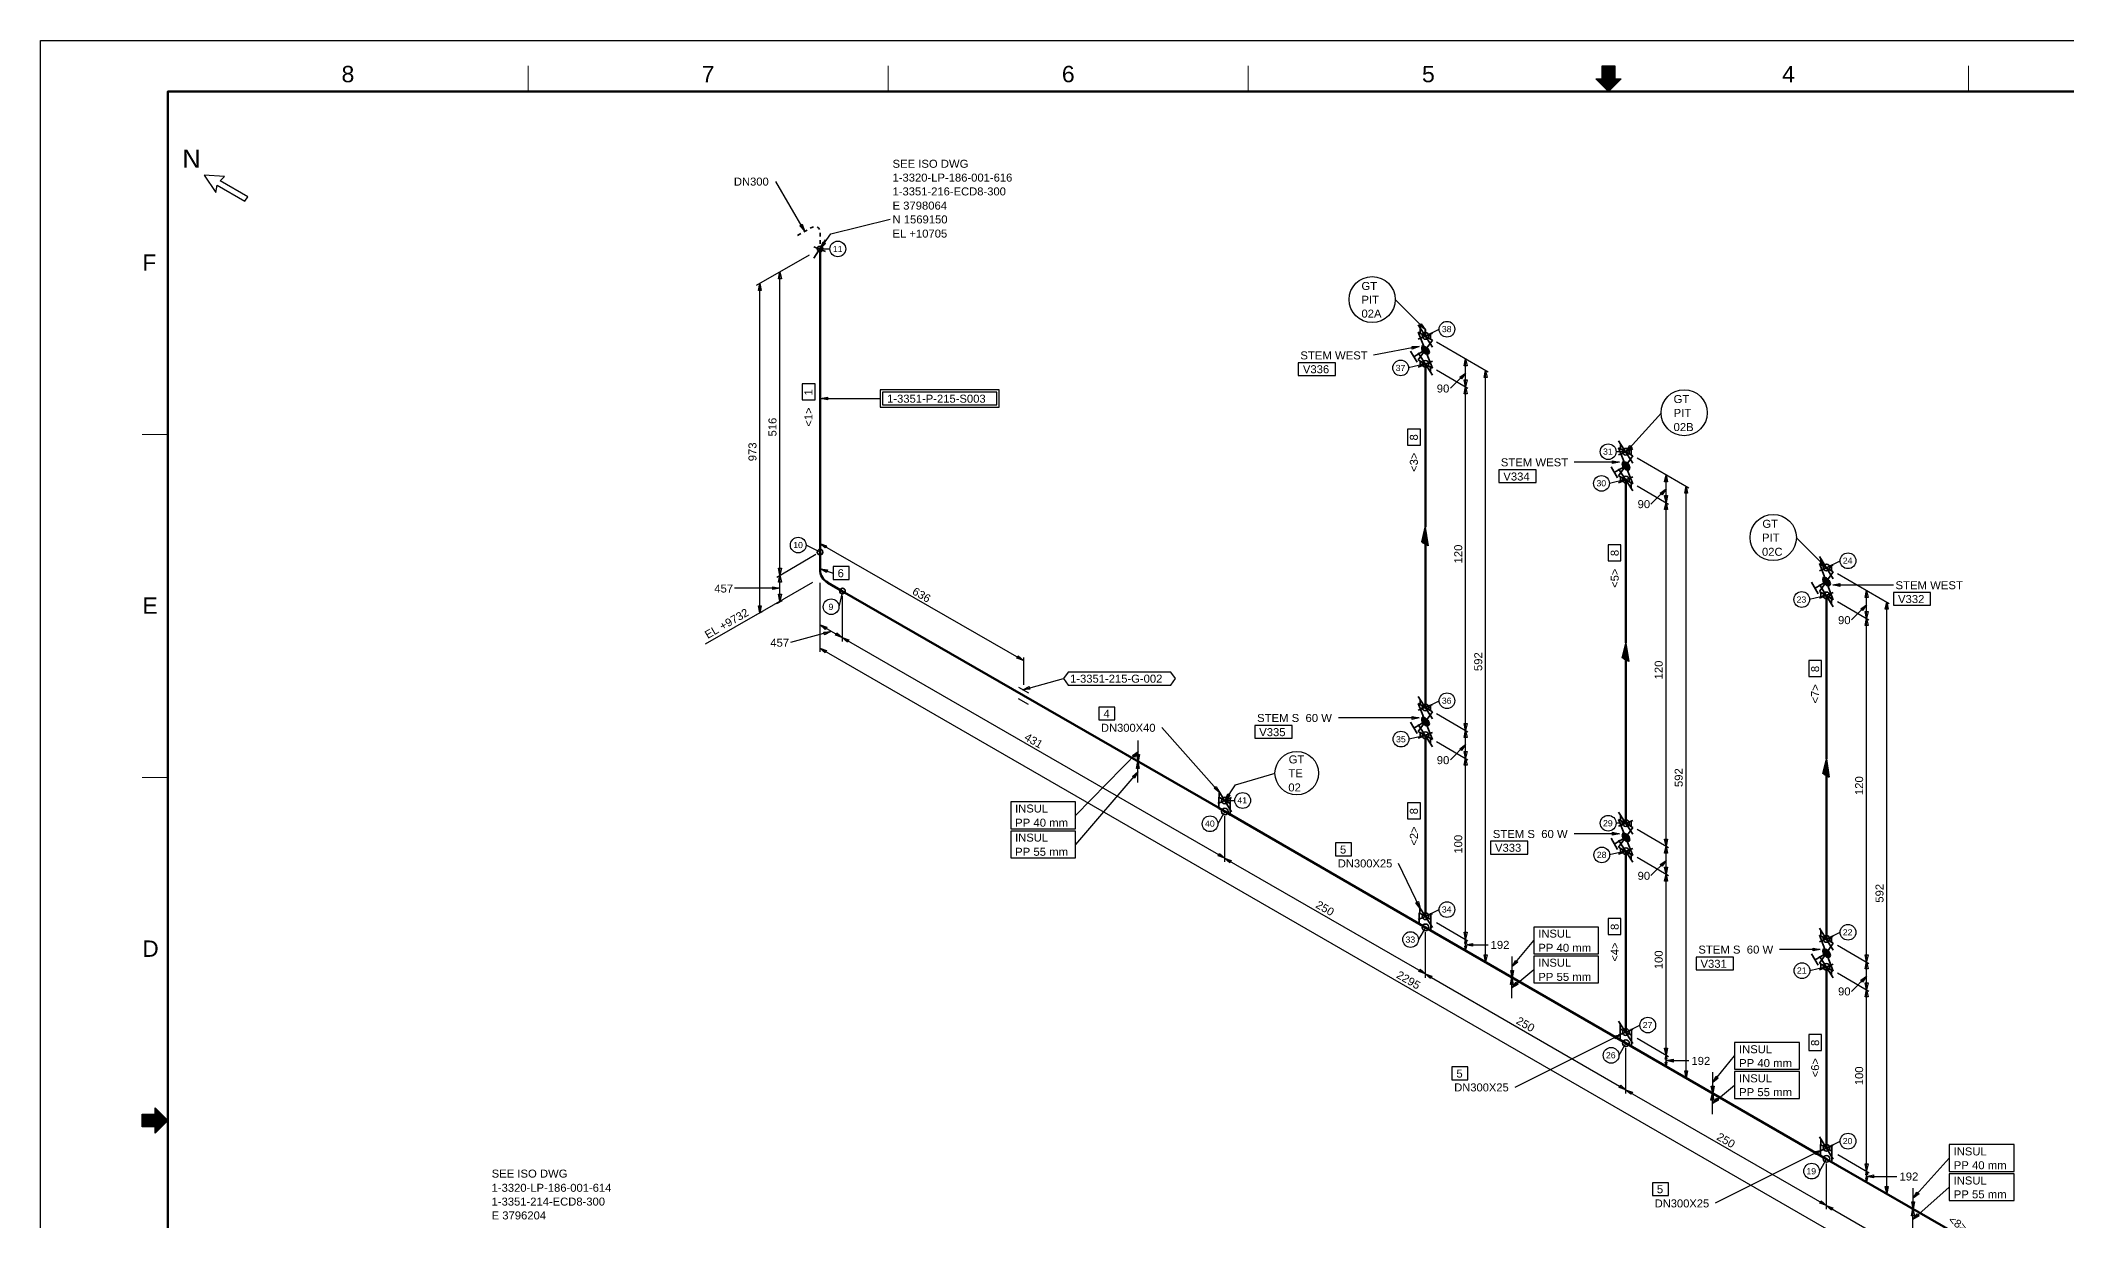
# Model space of a CAD drawing. Header units: inches. Extents: x 0 to 841, y 0 to 594.
# Drawn here: x 0 to 557, y 270 to 594 of the extents above; entities that cross this region are included whole.
import ezdxf
from ezdxf.enums import TextEntityAlignment as Align

# ---------------------------------------------------------------- set-up
doc = ezdxf.new("R2010")
doc.units = ezdxf.units.IN
doc.header["$MEASUREMENT"] = 0
for name, color, linetype in [('BG Border', 7, 'Continuous'), ('DIMLINES', 7, 'Continuous'), ('DIMTEXT', 7, 'Continuous'), ('FITTINGS', 7, 'Continuous'), ('FRAME', 7, 'Continuous'), ('ISOTEXT', 7, 'Continuous'), ('NOZZLES', 7, 'Continuous'), ('PIPE', 7, 'Continuous'), ('WELDS', 7, 'Continuous')]:
    doc.layers.add(name, color=color, linetype=linetype)
doc.styles.add('Arial', font='arial.ttf')

msp = doc.modelspace()

# ---------------------------------------------------------------- linework, layer by layer
at = {"layer": 'BG Border', "color": 7, "linetype": 'Continuous', "lineweight": 25}
for p, q in [((0, 594), (841, 594)), ((0, 0), (0, 594)), ((429.25, 587.02), (432.75, 587.02)), ((429.25, 583.5), (429.25, 587.02)), ((432.75, 587.02), (432.75, 583.5)), ((431, 580), (427.5, 583.5)), ((427.5, 583.5), (429.25, 583.5)), ((434.5, 583.5), (431, 580)), ((432.75, 583.5), (434.5, 583.5)), ((27.98, 295.25), (27.98, 298.75)), ((27.98, 298.75), (31.5, 298.75)), ((31.5, 295.25), (27.98, 295.25)), ((31.5, 298.75), (31.5, 300.5)), ((31.5, 300.5), (35, 297)), ((35, 297), (31.5, 293.5)), ((31.5, 293.5), (31.5, 295.25))]:
    msp.add_line(p, q, dxfattribs=at)
at = {"layer": 'BG Border', "color": 7, "linetype": 'Continuous', "lineweight": 13}
for p, q in [((134, 580), (134, 587.02)), ((233, 580), (233, 587.02)), ((332, 580), (332, 587.02)), ((429.4, 581.6), (429.4, 587.02)), ((429.6, 581.4), (429.6, 587.02)), ((429.8, 581.2), (429.8, 587.02)), ((430, 581), (430, 587.02)), ((430.2, 580.8), (430.2, 587.02)), ((430.4, 580.6), (430.4, 587.02)), ((430.6, 580.4), (430.6, 587.02)), ((430.8, 580.2), (430.8, 587.02)), ((431, 580), (431, 587.02)), ((431.2, 580.2), (431.2, 587.02)), ((431.4, 580.4), (431.4, 587.02)), ((431.6, 580.6), (431.6, 587.02)), ((431.8, 580.8), (431.8, 587.02)), ((432, 581), (432, 587.02)), ((432.2, 581.2), (432.2, 587.02)), ((432.4, 581.4), (432.4, 587.02)), ((432.6, 581.6), (432.6, 587.02)), ((530, 580), (530, 587.02)), ((427.6, 583.4), (427.6, 583.5)), ((427.8, 583.2), (427.8, 583.5)), ((428, 583), (428, 583.5)), ((428.2, 582.8), (428.2, 583.5)), ((428.4, 582.6), (428.4, 583.5)), ((428.6, 582.4), (428.6, 583.5)), ((428.8, 582.2), (428.8, 583.5)), ((429, 582), (429, 583.5)), ((429.2, 581.8), (429.2, 583.5)), ((432.8, 581.8), (432.8, 583.5)), ((433, 582), (433, 583.5)), ((433.2, 582.2), (433.2, 583.5)), ((433.4, 582.4), (433.4, 583.5)), ((433.6, 582.6), (433.6, 583.5)), ((433.8, 582.8), (433.8, 583.5)), ((434, 583), (434, 583.5)), ((434.2, 583.2), (434.2, 583.5)), ((434.4, 583.4), (434.4, 583.5)), ((27.98, 485.67), (35, 485.67)), ((27.98, 391.33), (35, 391.33)), ((27.98, 298.59), (33.41, 298.59)), ((27.98, 298.39), (33.61, 298.39)), ((27.98, 298.19), (33.81, 298.19)), ((27.98, 297.99), (34.01, 297.99)), ((27.98, 297.79), (34.21, 297.79)), ((27.98, 297.59), (34.41, 297.59)), ((27.98, 297.39), (34.61, 297.39)), ((27.98, 297.19), (34.81, 297.19)), ((27.98, 296.99), (34.99, 296.99)), ((27.98, 296.79), (34.79, 296.79)), ((27.98, 296.59), (34.59, 296.59)), ((27.98, 296.39), (34.39, 296.39)), ((27.98, 296.19), (34.19, 296.19)), ((27.98, 295.99), (33.99, 295.99)), ((27.98, 295.79), (33.79, 295.79)), ((27.98, 295.59), (33.59, 295.59)), ((27.98, 295.39), (33.39, 295.39)), ((31.5, 300.39), (31.61, 300.39)), ((31.5, 300.19), (31.81, 300.19)), ((31.5, 299.99), (32.01, 299.99)), ((31.5, 299.79), (32.21, 299.79)), ((31.5, 299.59), (32.41, 299.59)), ((31.5, 299.39), (32.61, 299.39)), ((31.5, 299.19), (32.81, 299.19)), ((31.5, 298.99), (33.01, 298.99)), ((31.5, 298.79), (33.21, 298.79)), ((31.5, 295.19), (33.19, 295.19)), ((31.5, 294.99), (32.99, 294.99)), ((31.5, 294.79), (32.79, 294.79)), ((31.5, 294.59), (32.59, 294.59)), ((31.5, 294.39), (32.39, 294.39)), ((31.5, 294.19), (32.19, 294.19)), ((31.5, 293.99), (31.99, 293.99)), ((31.5, 293.79), (31.79, 293.79)), ((31.5, 293.59), (31.59, 293.59))]:
    msp.add_line(p, q, dxfattribs=at)
at = {"layer": 'BG Border', "color": 3, "linetype": 'Continuous', "lineweight": 120}
for p, q in [((35, 580), (827, 580)), ((35, 14), (35, 580))]:
    msp.add_line(p, q, dxfattribs=at)
msp.add_lwpolyline([(827, 580), (35, 580), (35, 14), (827, 14)], close=True, dxfattribs=at)
at = {"layer": 'DIMLINES', "color": 7, "linetype": 'Continuous', "lineweight": 30}
for p, q in [((196.84, 526.68), (211.4, 535.08)), ((202.84, 528.44), (203.24, 530.36)), ((203.24, 530.36), (203.64, 528.44)), ((203.24, 447), (203.24, 530.36)), ((197.32, 525.24), (197.72, 527.16)), ((198.12, 525.24), (197.32, 525.24)), ((197.72, 527.16), (198.12, 525.24)), ((197.72, 436.6), (197.72, 527.16)), ((203.64, 528.44), (202.84, 528.44)), ((397.96, 502.76), (383.72, 511)), ((392.36, 498.28), (383.72, 503.32)), ((391.72, 502.52), (387.56, 498.36)), ((390.12, 501.4), (391.72, 502.52)), ((390.6, 500.92), (390.12, 501.4)), ((391.72, 502.52), (390.6, 500.92)), ((391.32, 504.52), (391.72, 506.44)), ((392.12, 504.52), (391.32, 504.52)), ((391.72, 506.44), (392.12, 504.52)), ((391.72, 498.76), (391.72, 506.44)), ((396.84, 501.32), (397.24, 503.24)), ((397.64, 501.32), (396.84, 501.32)), ((397.24, 503.24), (397.64, 501.32)), ((397.24, 340.6), (397.24, 503.24)), ((391.72, 498.76), (391.32, 500.68)), ((391.32, 500.68), (392.12, 500.68)), ((391.32, 496.84), (391.72, 498.76)), ((392.12, 496.84), (391.32, 496.84)), ((392.12, 500.68), (391.72, 498.76)), ((391.72, 498.76), (392.12, 496.84)), ((391.72, 404.28), (391.72, 498.76)), ((453.08, 470.92), (438.84, 479.16)), ((446.44, 472.68), (446.84, 474.6)), ((446.84, 474.6), (447.24, 472.68)), ((446.84, 466.92), (446.84, 474.6)), ((447.48, 466.44), (438.84, 471.48)), ((446.84, 470.68), (442.68, 466.52)), ((445.24, 469.56), (446.84, 470.68)), ((445.72, 469.08), (445.24, 469.56)), ((446.84, 470.68), (445.72, 469.08)), ((447.24, 472.68), (446.44, 472.68)), ((446.84, 466.92), (446.44, 468.84)), ((446.44, 468.84), (447.24, 468.84)), ((447.24, 468.84), (446.84, 466.92)), ((451.96, 469.48), (452.36, 471.4)), ((452.76, 469.48), (451.96, 469.48)), ((452.36, 471.4), (452.76, 469.48)), ((452.36, 308.76), (452.36, 471.4)), ((446.44, 465), (446.84, 466.92)), ((447.24, 465), (446.44, 465)), ((446.84, 466.92), (447.24, 465)), ((446.84, 372.44), (446.84, 466.92)), ((214.28, 456.68), (214.28, 454.76)), ((202.44, 446.44), (213.16, 452.76)), ((214.2, 455.72), (216.04, 455.08)), ((215.64, 454.44), (214.2, 455.72)), ((214.2, 455.72), (270.2, 423.48)), ((216.04, 455.08), (215.64, 454.44)), ((203.24, 447), (202.84, 448.92)), ((202.84, 448.92), (203.64, 448.92)), ((202.84, 445.08), (203.24, 447)), ((203.64, 448.92), (203.24, 447)), ((203.24, 447), (203.64, 445.08)), ((203.24, 439.8), (203.24, 447)), ((508.2, 439.08), (493.96, 447.32)), ((203.24, 443.4), (190.76, 443.4)), ((212.2, 444.92), (199, 437.32)), ((201.32, 443), (201.32, 443.8)), ((201.32, 443.8), (203.24, 443.4)), ((203.24, 443.4), (201.32, 443)), ((202.36, 439.16), (203.96, 440.04)), ((203.64, 445.08), (202.84, 445.08)), ((203.24, 439.8), (202.84, 441.72)), ((202.84, 441.72), (203.64, 441.72)), ((203.64, 441.72), (203.24, 439.8)), ((214.28, 425.88), (214.28, 444.84)), ((220.44, 428.76), (220.44, 441.32)), ((501.56, 440.84), (501.96, 442.76)), ((502.36, 440.84), (501.56, 440.84)), ((501.96, 442.76), (502.36, 440.84)), ((501.96, 435.08), (501.96, 442.76)), ((199, 437.32), (182.68, 427.96)), ((196.84, 436.12), (198.44, 437)), ((197.72, 436.6), (197.32, 438.52)), ((197.32, 438.52), (198.12, 438.52)), ((198.12, 438.52), (197.72, 436.6)), ((502.6, 434.6), (493.96, 439.64)), ((501.96, 438.84), (497.8, 434.68)), ((500.36, 437.72), (501.96, 438.84)), ((500.84, 437.24), (500.36, 437.72)), ((501.96, 438.84), (500.84, 437.24)), ((501.96, 435.08), (501.56, 437)), ((501.56, 437), (502.36, 437)), ((501.56, 433.16), (501.96, 435.08)), ((502.36, 437), (501.96, 435.08)), ((501.96, 435.08), (502.36, 433.16)), ((501.96, 340.6), (501.96, 435.08)), ((507.08, 437.64), (507.48, 439.56)), ((507.88, 437.64), (507.08, 437.64)), ((507.48, 439.56), (507.88, 437.64)), ((507.48, 276.92), (507.48, 439.56)), ((217.24, 431.48), (206.12, 428.44)), ((214.28, 433.32), (216.12, 432.68)), ((215.72, 432.04), (214.28, 433.32)), ((214.28, 433.32), (220.36, 429.8)), ((215.32, 431.32), (217.24, 431.48)), ((215.48, 430.6), (215.32, 431.32)), ((217.24, 431.48), (215.48, 430.6)), ((216.12, 432.68), (215.72, 432.04)), ((218.52, 430.44), (218.92, 431.08)), ((220.36, 429.8), (218.52, 430.44)), ((218.92, 431.08), (220.36, 429.8)), ((220.36, 429.8), (222.2, 429.16)), ((221.8, 428.52), (220.36, 429.8)), ((220.36, 429.8), (325.56, 369.16)), ((222.2, 429.16), (221.8, 428.52)), ((502.36, 433.16), (501.56, 433.16)), ((214.2, 426.92), (216.04, 426.28)), ((215.64, 425.64), (214.2, 426.92)), ((214.2, 426.92), (548.52, 234.04)), ((216.04, 426.28), (215.64, 425.64)), ((268.36, 424.12), (268.76, 424.76)), ((270.2, 423.48), (268.36, 424.12)), ((268.76, 424.76), (270.2, 423.48)), ((270.2, 424.36), (270.2, 416.84)), ((392.36, 403.8), (383.72, 408.84)), ((301.72, 395.72), (301.72, 401.48)), ((392.36, 396.12), (383.72, 401.16)), ((391.72, 404.28), (391.32, 406.2)), ((391.32, 406.2), (392.12, 406.2)), ((391.32, 402.36), (391.72, 404.28)), ((392.12, 402.36), (391.32, 402.36)), ((392.12, 406.2), (391.72, 404.28)), ((391.72, 404.28), (392.12, 402.36)), ((391.72, 396.6), (391.72, 404.28)), ((301.72, 398.52), (284.52, 380.92)), ((300.12, 397.4), (301.72, 398.52)), ((300.68, 396.92), (300.12, 397.4)), ((301.72, 398.52), (300.68, 396.92)), ((300.92, 396.12), (302.52, 395.24)), ((300.92, 396.12), (302.52, 395.24)), ((301.24, 393.8), (301.64, 395.72)), ((301.72, 395.72), (301.32, 397.64)), ((301.32, 397.64), (302.12, 397.64)), ((301.64, 395.72), (302.04, 393.8)), ((301.64, 389.96), (301.64, 395.72)), ((302.12, 397.64), (301.72, 395.72)), ((391.72, 400.36), (387.56, 396.2)), ((390.12, 399.24), (391.72, 400.36)), ((390.6, 398.76), (390.12, 399.24)), ((391.72, 400.36), (390.6, 398.76)), ((391.72, 396.6), (391.32, 398.52)), ((391.32, 398.52), (392.12, 398.52)), ((391.32, 394.68), (391.72, 396.6)), ((392.12, 398.52), (391.72, 396.6)), ((391.72, 396.6), (392.12, 394.68)), ((391.72, 346.84), (391.72, 396.6)), ((301.64, 392.84), (284.52, 372.92)), ((300.12, 391.64), (301.64, 392.84)), ((300.68, 391.16), (300.12, 391.64)), ((301.64, 392.84), (300.68, 391.16)), ((302.04, 393.8), (301.24, 393.8)), ((392.12, 394.68), (391.32, 394.68)), ((284.52, 384.6), (266.68, 384.6)), ((266.68, 384.6), (266.68, 377.24)), ((284.52, 377.24), (284.52, 384.6)), ((325.56, 368.12), (325.56, 380.68)), ((266.68, 377.24), (284.52, 377.24)), ((284.52, 376.6), (266.68, 376.6)), ((266.68, 376.6), (266.68, 369.24)), ((284.52, 369.24), (284.52, 376.6)), ((447.48, 371.96), (438.84, 377)), ((446.84, 372.44), (446.44, 374.36)), ((446.44, 374.36), (447.24, 374.36)), ((447.24, 374.36), (446.84, 372.44)), ((266.68, 369.24), (284.52, 369.24)), ((323.72, 369.8), (324.12, 370.44)), ((325.56, 369.16), (323.72, 369.8)), ((324.12, 370.44), (325.56, 369.16)), ((325.48, 369.16), (327.32, 368.52)), ((326.92, 367.88), (325.48, 369.16)), ((325.48, 369.16), (380.68, 337.32)), ((327.32, 368.52), (326.92, 367.88)), ((447.48, 364.28), (438.84, 369.32)), ((446.84, 368.52), (442.68, 364.36)), ((445.24, 367.4), (446.84, 368.52)), ((446.84, 368.52), (445.72, 366.92)), ((446.44, 370.52), (446.84, 372.44)), ((447.24, 370.52), (446.44, 370.52)), ((446.84, 372.44), (447.24, 370.52)), ((446.84, 364.76), (446.84, 372.44)), ((445.72, 366.92), (445.24, 367.4)), ((446.84, 364.76), (446.44, 366.68)), ((446.44, 366.68), (447.24, 366.68)), ((446.44, 362.84), (446.84, 364.76)), ((447.24, 362.84), (446.44, 362.84)), ((447.24, 366.68), (446.84, 364.76)), ((446.84, 364.76), (447.24, 362.84)), ((446.84, 315), (446.84, 364.76)), ((392.36, 346.36), (383.72, 351.4)), ((380.68, 336.28), (380.68, 348.84)), ((391.72, 346.84), (391.32, 348.76)), ((391.32, 348.76), (392.12, 348.76)), ((391.48, 345.72), (391.72, 346.84)), ((391.96, 345.72), (391.48, 345.72)), ((392.12, 348.76), (391.72, 346.84)), ((391.72, 346.84), (391.96, 345.72)), ((391.72, 343.8), (391.72, 346.84)), ((391.72, 345.32), (393.64, 345.72)), ((393.64, 344.92), (391.72, 345.32)), ((391.72, 345.32), (397.96, 345.32)), ((393.64, 345.72), (393.64, 344.92)), ((404.52, 339.32), (410.44, 346.52)), ((428.28, 350.2), (410.44, 350.2)), ((410.44, 350.2), (410.44, 342.84)), ((428.28, 342.84), (428.28, 350.2)), ((391.72, 343.8), (391.48, 344.92)), ((391.48, 344.92), (391.96, 344.92)), ((391.96, 344.92), (391.72, 343.8)), ((397.24, 340.6), (396.84, 342.52)), ((396.84, 342.52), (397.64, 342.52)), ((397.64, 342.52), (397.24, 340.6)), ((404.52, 336.36), (404.52, 342.12)), ((404.52, 339.32), (405.4, 341)), ((406.04, 340.52), (404.52, 339.32)), ((405.4, 341), (406.04, 340.52)), ((410.44, 342.84), (428.28, 342.84)), ((428.28, 342.2), (410.44, 342.2)), ((410.44, 342.2), (410.44, 334.84)), ((428.28, 334.84), (428.28, 342.2)), ((502.6, 340.12), (493.96, 345.16)), ((501.96, 340.6), (501.56, 342.52)), ((501.56, 342.52), (502.36, 342.52)), ((501.56, 338.68), (501.96, 340.6)), ((502.36, 342.52), (501.96, 340.6)), ((501.96, 340.6), (502.36, 338.68)), ((501.96, 332.92), (501.96, 340.6)), ((378.84, 337.96), (379.24, 338.6)), ((380.68, 337.32), (378.84, 337.96)), ((379.24, 338.6), (380.68, 337.32)), ((380.6, 337.32), (382.44, 336.68)), ((382.04, 336.04), (380.6, 337.32)), ((380.6, 337.32), (435.8, 305.48)), ((382.44, 336.68), (382.04, 336.04)), ((405.24, 335.88), (403.64, 336.76)), ((404.04, 334.44), (404.44, 336.36)), ((404.84, 334.44), (404.04, 334.44)), ((404.52, 336.36), (404.12, 338.28)), ((404.12, 338.28), (404.92, 338.28)), ((404.44, 333.48), (410.44, 338.52)), ((404.44, 336.36), (404.84, 334.44)), ((404.44, 330.6), (404.44, 336.36)), ((404.44, 333.48), (405.64, 335)), ((406.12, 334.44), (404.44, 333.48)), ((404.92, 338.28), (404.52, 336.36)), ((405.64, 335), (406.12, 334.44)), ((410.44, 334.84), (428.28, 334.84)), ((502.6, 332.44), (493.96, 337.48)), ((501.96, 336.68), (497.8, 332.52)), ((500.36, 335.56), (501.96, 336.68)), ((500.84, 335.08), (500.36, 335.56)), ((501.96, 336.68), (500.84, 335.08)), ((502.36, 338.68), (501.56, 338.68)), ((501.96, 332.92), (501.56, 334.84)), ((501.56, 334.84), (502.36, 334.84)), ((502.36, 334.84), (501.96, 332.92)), ((501.56, 331), (501.96, 332.92)), ((502.36, 331), (501.56, 331)), ((501.96, 332.92), (502.36, 331)), ((501.96, 283.16), (501.96, 332.92)), ((447.48, 314.52), (438.84, 319.56)), ((483.48, 318.44), (465.64, 318.44)), ((465.64, 318.44), (465.64, 311.08)), ((483.48, 311.08), (483.48, 318.44)), ((435.8, 304.44), (435.8, 317)), ((446.84, 315), (446.44, 316.92)), ((446.44, 316.92), (447.24, 316.92)), ((446.6, 313.88), (446.84, 315)), ((447.08, 313.88), (446.6, 313.88)), ((446.84, 311.96), (446.6, 313.08)), ((446.6, 313.08), (447.08, 313.08)), ((447.24, 316.92), (446.84, 315)), ((446.84, 315), (447.08, 313.88)), ((446.84, 311.96), (446.84, 315)), ((446.84, 313.48), (448.76, 313.88)), ((448.76, 313.08), (446.84, 313.48)), ((446.84, 313.48), (453.08, 313.48)), ((447.08, 313.08), (446.84, 311.96)), ((448.76, 313.88), (448.76, 313.08)), ((459.64, 307.48), (465.64, 314.76)), ((433.96, 306.12), (434.36, 306.76)), ((434.36, 306.76), (435.8, 305.48)), ((452.36, 308.76), (451.96, 310.68)), ((451.96, 310.68), (452.76, 310.68)), ((452.76, 310.68), (452.36, 308.76)), ((459.64, 304.52), (459.24, 306.44)), ((459.24, 306.44), (460.04, 306.44)), ((459.56, 301.64), (465.64, 306.76)), ((459.64, 304.52), (459.64, 310.28)), ((459.64, 307.48), (460.6, 309.16)), ((461.16, 308.68), (459.64, 307.48)), ((460.04, 306.44), (459.64, 304.52)), ((460.6, 309.16), (461.16, 308.68)), ((465.64, 311.08), (483.48, 311.08)), ((483.48, 310.44), (465.64, 310.44)), ((465.64, 310.44), (465.64, 303.08)), ((483.48, 303.08), (483.48, 310.44)), ((435.8, 305.48), (433.96, 306.12)), ((435.72, 305.48), (437.56, 304.84)), ((437.16, 304.2), (435.72, 305.48)), ((435.72, 305.48), (490.92, 273.64)), ((437.56, 304.84), (437.16, 304.2)), ((460.36, 304.04), (458.76, 304.92)), ((459.16, 302.6), (459.56, 304.52)), ((459.96, 302.6), (459.16, 302.6)), ((459.56, 304.52), (459.96, 302.6)), ((459.56, 298.76), (459.56, 304.52)), ((459.56, 301.64), (460.76, 303.16)), ((461.24, 302.6), (459.56, 301.64)), ((460.76, 303.16), (461.24, 302.6)), ((465.64, 303.08), (483.48, 303.08)), ((542.52, 290.36), (524.68, 290.36)), ((524.68, 290.36), (524.68, 283)), ((542.52, 283), (542.52, 290.36)), ((490.92, 272.6), (490.92, 285.16)), ((502.68, 282.52), (494.04, 287.56)), ((501.96, 283.16), (501.56, 285.08)), ((501.56, 285.08), (502.36, 285.08)), ((502.36, 285.08), (501.96, 283.16)), ((514.76, 275.64), (524.68, 286.68)), ((501.72, 282.04), (501.96, 283.16)), ((502.2, 282.04), (501.72, 282.04)), ((501.96, 280.12), (501.72, 281.24)), ((501.72, 281.24), (502.2, 281.24)), ((501.96, 283.16), (502.2, 282.04)), ((501.96, 280.12), (501.96, 283.16)), ((501.96, 281.64), (503.88, 282.04)), ((503.88, 281.24), (501.96, 281.64)), ((501.96, 281.64), (510.28, 281.64)), ((502.2, 281.24), (501.96, 280.12)), ((503.88, 282.04), (503.88, 281.24)), ((507.48, 276.92), (507.08, 278.84)), ((507.08, 278.84), (507.88, 278.84)), ((507.88, 278.84), (507.48, 276.92)), ((514.68, 269.8), (524.68, 278.68)), ((524.68, 283), (542.52, 283)), ((542.52, 282.36), (524.68, 282.36)), ((524.68, 282.36), (524.68, 275)), ((542.52, 275), (542.52, 282.36)), ((489.08, 274.28), (489.48, 274.92)), ((490.92, 273.64), (489.08, 274.28)), ((489.48, 274.92), (490.92, 273.64)), ((490.84, 273.64), (492.68, 273)), ((492.28, 272.36), (490.84, 273.64)), ((490.84, 273.64), (542.36, 243.96)), ((492.68, 273), (492.28, 272.36)), ((515.48, 272.2), (513.88, 273.08)), ((514.76, 272.68), (514.36, 274.6)), ((514.36, 274.6), (515.16, 274.6)), ((514.76, 272.68), (514.76, 278.44)), ((514.76, 275.64), (515.72, 277.32)), ((516.36, 276.84), (514.76, 275.64)), ((515.16, 274.6), (514.76, 272.68)), ((515.72, 277.32), (516.36, 276.84)), ((524.68, 275), (542.52, 275)), ((514.28, 270.76), (514.68, 272.68)), ((515.08, 270.76), (514.28, 270.76)), ((514.68, 272.68), (515.08, 270.76)), ((514.68, 266.92), (514.68, 272.68)), ((514.68, 269.8), (515.88, 271.32)), ((516.36, 270.76), (514.68, 269.8)), ((515.88, 271.32), (516.36, 270.76))]:
    msp.add_line(p, q, dxfattribs=at)
at = {"layer": 'ELBO', "color": 3, "linetype": 'Continuous', "lineweight": 50}
msp.add_arc((218.46, 448.52), 4.16, 180, 240.018, dxfattribs=at)
at = {"layer": 'FITTINGS', "color": 2, "linetype": 'Continuous', "lineweight": 35}
for p, q in [((382.6, 511.6), (378.7, 513.8)), ((378.7, 513.8), (382.6, 503.9)), ((379.2, 513.5), (379.2, 515)), ((382.1, 511.9), (379.2, 513.5)), ((380.6, 512.8), (380.6, 514.6)), ((380.6, 514.6), (380.7, 514.4)), ((380.6, 512.7), (380.6, 512.8)), ((380.7, 512.6), (380.6, 512.7)), ((380.7, 514.4), (380.7, 512.6)), ((382.1, 513.4), (382.1, 511.9)), ((378.4, 505.5), (376.6, 508.6)), ((380.6, 508.9), (377.5, 507)), ((378.7, 506.2), (382.6, 511.6)), ((379.7, 509.4), (379.8, 510.1)), ((379.8, 508.6), (379.7, 509.4)), ((379.7, 509.4), (381.8, 508.2)), ((379.8, 510.1), (380.6, 509.8)), ((379.8, 510.1), (381.4, 507.7)), ((379.8, 509.7), (381.6, 507.9)), ((381.4, 509.2), (379.8, 508.6)), ((381.6, 508.7), (379.8, 509)), ((380.6, 507.8), (379.8, 508.6)), ((380.6, 509.8), (381.4, 509.2)), ((380.6, 509.8), (380.6, 507.8)), ((381.4, 507.7), (380.6, 507.8)), ((381.4, 509.2), (381.8, 508.2)), ((381.8, 508.2), (381.4, 507.7)), ((380.6, 505), (378.7, 506.2)), ((379.2, 504.4), (379.2, 505.8)), ((379.2, 505.8), (382.1, 504.2)), ((382.6, 503.9), (380.6, 505)), ((382.1, 504.2), (382.1, 502.8)), ((437.7, 479.8), (433.8, 482)), ((433.8, 482), (437.7, 472.1)), ((433.8, 474.3), (437.7, 479.8)), ((434.3, 481.7), (434.3, 483.1)), ((437.2, 480.1), (434.3, 481.7)), ((437.2, 481.5), (437.2, 480.1)), ((433.5, 473.7), (431.7, 476.8)), ((435.8, 477), (432.6, 475.2)), ((435.8, 473.2), (433.8, 474.3)), ((434.3, 472.6), (434.3, 474)), ((434.3, 474), (437.2, 472.4)), ((434.8, 477.6), (435, 478.2)), ((435, 476.7), (434.8, 477.6)), ((434.8, 477.6), (436.9, 476.4)), ((435, 478.2), (435.8, 478)), ((435, 478.2), (436.6, 475.8)), ((435, 477.8), (436.7, 476.1)), ((436.6, 477.4), (435, 476.7)), ((436.7, 476.9), (435, 477.1)), ((435.8, 475.9), (435, 476.7)), ((435.8, 478), (436.6, 477.4)), ((435.8, 478), (435.8, 475.9)), ((436.6, 475.8), (435.8, 475.9)), ((436.6, 477.4), (436.9, 476.4)), ((436.9, 476.4), (436.6, 475.8)), ((437.7, 472.1), (435.8, 473.2)), ((437.2, 472.4), (437.2, 471)), ((489.4, 449.8), (489.4, 451.3)), ((492.8, 447.9), (489, 450.2)), ((489, 450.2), (492.8, 440.2)), ((489, 442.5), (492.8, 447.9)), ((492.3, 448.2), (489.4, 449.8)), ((489.9, 445.8), (490.1, 446.4)), ((490.1, 444.9), (489.9, 445.8)), ((489.9, 445.8), (492, 444.6)), ((490.1, 446.4), (490.9, 446.2)), ((490.1, 446.4), (491.7, 444)), ((490.1, 446), (491.8, 444.2)), ((490.9, 446.2), (491.7, 445.5)), ((490.9, 446.2), (490.9, 444.1)), ((492.3, 449.7), (492.3, 448.2)), ((488.6, 441.8), (486.8, 445)), ((490.9, 445.2), (487.8, 443.4)), ((490.9, 441.4), (489, 442.5)), ((489.4, 440.7), (489.4, 442.2)), ((489.4, 442.2), (492.3, 440.6)), ((491.7, 445.5), (490.1, 444.9)), ((491.8, 445), (490.1, 445.3)), ((490.9, 444.1), (490.1, 444.9)), ((491.7, 444), (490.9, 444.1)), ((492.8, 440.2), (490.9, 441.4)), ((491.7, 445.5), (492, 444.6)), ((492, 444.6), (491.7, 444)), ((492.3, 440.6), (492.3, 439.1)), ((379.2, 411.4), (379.2, 412.8)), ((380.6, 406.7), (377.5, 404.9)), ((382.6, 409.4), (378.7, 411.7)), ((378.7, 411.7), (382.6, 401.8)), ((378.7, 404), (382.6, 409.4)), ((382.1, 409.8), (379.2, 411.4)), ((379.7, 407.3), (379.8, 407.9)), ((379.8, 406.4), (379.7, 407.3)), ((379.7, 407.3), (381.8, 406.1)), ((379.8, 407.9), (380.6, 407.7)), ((379.8, 407.9), (381.4, 405.5)), ((379.8, 407.5), (381.6, 405.8)), ((381.4, 407), (379.8, 406.4)), ((381.6, 406.6), (379.8, 406.8)), ((380.6, 407.7), (381.4, 407)), ((380.6, 407.7), (380.6, 405.6)), ((381.4, 407), (381.8, 406.1)), ((382.1, 411.2), (382.1, 409.8)), ((378.4, 403.4), (376.6, 406.5)), ((380.6, 402.9), (378.7, 404)), ((379.2, 402.2), (379.2, 403.7)), ((379.2, 403.7), (382.1, 402.1)), ((380.6, 405.6), (379.8, 406.4)), ((381.4, 405.5), (380.6, 405.6)), ((382.6, 401.8), (380.6, 402.9)), ((381.8, 406.1), (381.4, 405.5)), ((382.1, 402.1), (382.1, 400.6)), ((323.9, 382.8), (323.9, 385.9)), ((323.9, 385.9), (327, 384.2)), ((324, 385.8), (324, 387.5)), ((327, 384.2), (327, 385.8)), ((325.5, 381.9), (323.9, 382.8)), ((327, 381), (325.5, 381.9)), ((327, 384.2), (327, 381)), ((437.7, 377.6), (433.8, 379.8)), ((433.8, 379.8), (437.7, 369.9)), ((434.3, 379.5), (434.3, 381)), ((437.2, 377.9), (434.3, 379.5)), ((437.2, 379.4), (437.2, 377.9)), ((433.5, 371.5), (431.7, 374.6)), ((435.8, 374.9), (432.6, 373)), ((433.8, 372.2), (437.7, 377.6)), ((434.8, 375.4), (435, 376.1)), ((435, 374.6), (434.8, 375.4)), ((434.8, 375.4), (436.9, 374.2)), ((435, 376.1), (435.8, 375.8)), ((435, 376.1), (436.6, 373.7)), ((435, 375.7), (436.7, 373.9)), ((436.6, 375.2), (435, 374.6)), ((436.7, 374.7), (435, 375)), ((435.8, 373.8), (435, 374.6)), ((435.8, 375.8), (436.6, 375.2)), ((435.8, 375.8), (435.8, 373.8)), ((436.6, 373.7), (435.8, 373.8)), ((436.6, 375.2), (436.9, 374.2)), ((436.9, 374.2), (436.6, 373.7)), ((435.8, 371), (433.8, 372.2)), ((434.3, 370.4), (434.3, 371.8)), ((434.3, 371.8), (437.2, 370.2)), ((437.7, 369.9), (435.8, 371)), ((437.2, 370.2), (437.2, 368.8)), ((379, 351), (379, 354.1)), ((379, 354.1), (382.2, 352.3)), ((380.6, 350.1), (379, 351)), ((379.1, 354), (379.1, 355.7)), ((382.2, 352.3), (382.2, 354)), ((382.2, 352.3), (382.2, 349.2)), ((382.2, 349.2), (380.6, 350.1)), ((492.8, 345.8), (489, 348)), ((489, 348), (492.8, 338.1)), ((489, 340.3), (492.8, 345.8)), ((489.4, 347.7), (489.4, 349.1)), ((492.3, 346.1), (489.4, 347.7)), ((492.3, 347.5), (492.3, 346.1)), ((488.6, 339.7), (486.8, 342.8)), ((490.9, 343), (487.8, 341.2)), ((490.9, 339.2), (489, 340.3)), ((489.4, 338.6), (489.4, 340)), ((489.4, 340), (492.3, 338.4)), ((489.9, 343.6), (490.1, 344.2)), ((490.1, 342.7), (489.9, 343.6)), ((489.9, 343.6), (492, 342.4)), ((490.1, 344.2), (490.9, 344)), ((490.1, 344.2), (491.7, 341.8)), ((490.1, 343.8), (491.8, 342.1)), ((491.7, 343.4), (490.1, 342.7)), ((491.8, 342.9), (490.1, 343.1)), ((490.9, 341.9), (490.1, 342.7)), ((490.9, 344), (491.7, 343.4)), ((490.9, 344), (490.9, 341.9)), ((491.7, 341.8), (490.9, 341.9)), ((491.7, 343.4), (492, 342.4)), ((492, 342.4), (491.7, 341.8)), ((492.8, 338.1), (490.9, 339.2)), ((492.3, 338.4), (492.3, 337)), ((434.2, 322.2), (434.2, 323.8)), ((434.2, 319.1), (434.2, 322.2)), ((434.2, 322.2), (437.3, 320.5)), ((435.8, 318.2), (434.2, 319.1)), ((437.3, 317.4), (435.8, 318.2)), ((437.3, 320.5), (437.3, 322.2)), ((437.3, 320.5), (437.3, 317.4)), ((489.3, 287.3), (489.3, 290.4)), ((489.3, 290.4), (492.4, 288.6)), ((489.4, 290.3), (489.4, 292)), ((492.4, 288.6), (492.4, 290.3)), ((490.9, 286.4), (489.3, 287.3)), ((492.4, 285.5), (490.9, 286.4)), ((492.4, 288.6), (492.4, 285.5))]:
    msp.add_line(p, q, dxfattribs=at)
at = {"layer": 'FITTINGS', "color": 2, "linetype": 'Continuous', "lineweight": 30}
for p, q in [((379.7, 456.1), (380.6, 460.2)), ((379.8, 456), (380.6, 459.7)), ((379.9, 455.9), (380.6, 459.2)), ((380.1, 455.8), (380.6, 458.7)), ((380.2, 455.8), (380.6, 458.3)), ((380.3, 455.7), (380.6, 457.9)), ((380.4, 455.7), (380.6, 457.4)), ((380.6, 460.2), (381.4, 455)), ((380.6, 455.5), (380.6, 460.2)), ((380.6, 459.7), (381.4, 455.1)), ((380.6, 459.2), (381.3, 455.1)), ((380.6, 458.7), (381.1, 455.2)), ((380.6, 458.3), (381, 455.3)), ((380.6, 457.9), (381, 455.4)), ((380.6, 457.4), (380.8, 455.4)), ((380.6, 455.6), (380.6, 457)), ((380.6, 457), (380.7, 455.5)), ((380.6, 455.5), (379.7, 456.1)), ((381.4, 455), (379.8, 456)), ((381.4, 455.1), (379.9, 455.9)), ((381.3, 455.1), (380.1, 455.8)), ((381.1, 455.2), (380.2, 455.8)), ((381, 455.3), (380.3, 455.7)), ((381, 455.4), (380.4, 455.7)), ((380.8, 455.4), (380.6, 455.6)), ((380.7, 455.5), (380.6, 455.5)), ((434.8, 424.2), (435.8, 428.3)), ((435.8, 423.7), (434.8, 424.2)), ((435, 424.2), (435.8, 427.8)), ((435, 424.1), (435.8, 427.4)), ((436.6, 423.2), (435, 424.2)), ((436.5, 423.3), (435, 424.1)), ((435.2, 424), (435.8, 426.9)), ((436.4, 423.3), (435.2, 424)), ((435.3, 423.9), (435.8, 426.5)), ((436.2, 423.4), (435.3, 423.9)), ((435.4, 423.8), (435.8, 426.1)), ((436.2, 423.4), (435.4, 423.8)), ((435.5, 423.8), (435.8, 425.6)), ((436.1, 423.5), (435.5, 423.8)), ((435.7, 423.8), (435.8, 425.2)), ((435.9, 423.6), (435.7, 423.8)), ((435.8, 428.3), (436.6, 423.2)), ((435.8, 423.7), (435.8, 428.3)), ((435.8, 427.8), (436.5, 423.3)), ((435.8, 427.4), (436.4, 423.3)), ((435.8, 426.9), (436.2, 423.4)), ((435.8, 426.5), (436.2, 423.4)), ((435.8, 426.1), (436.1, 423.5)), ((435.8, 425.6), (435.9, 423.6)), ((435.8, 425.2), (435.8, 423.7)), ((489.9, 392.4), (490.9, 396.5)), ((490.1, 392.3), (490.9, 396)), ((490.2, 392.2), (490.9, 395.5)), ((490.9, 396.5), (491.7, 391.4)), ((490.9, 391.8), (490.9, 396.5)), ((490.9, 396), (491.6, 391.4)), ((490.9, 395.5), (491.5, 391.4)), ((490.9, 391.8), (489.9, 392.4)), ((491.7, 391.4), (490.1, 392.3)), ((491.6, 391.4), (490.2, 392.2)), ((490.3, 392.2), (490.9, 395)), ((491.5, 391.4), (490.3, 392.2)), ((490.4, 392.1), (490.9, 394.6)), ((491.4, 391.5), (490.4, 392.1)), ((490.6, 392), (490.9, 394.2)), ((490.6, 392), (490.9, 393.8)), ((491.3, 391.6), (490.6, 392)), ((491.2, 391.7), (490.6, 392)), ((490.8, 391.9), (490.9, 393.4)), ((491, 391.8), (490.8, 391.9)), ((490.9, 395), (491.4, 391.5)), ((490.9, 394.6), (491.3, 391.6)), ((490.9, 394.2), (491.2, 391.7)), ((490.9, 393.8), (491, 391.8)), ((490.9, 393.4), (491, 391.8)), ((491, 391.8), (490.9, 391.8))]:
    msp.add_line(p, q, dxfattribs=at)
at = {"layer": 'FRAME', "color": 2, "linetype": 'Continuous', "lineweight": 30}
for p, q in [((45, 557), (48.2, 552.2)), ((50.6, 556.6), (45, 557)), ((48.2, 552.2), (48.6, 554.2)), ((48.6, 554.2), (56.2, 549.8)), ((49.4, 555.4), (50.6, 556.6)), ((57, 551), (49.4, 555.4)), ((56.2, 549.8), (57, 551))]:
    msp.add_line(p, q, dxfattribs=at)
at = {"layer": 'ISOTEXT', "color": 7, "linetype": 'Continuous', "lineweight": 30}
for p, q in [((209.96, 541.64), (202.12, 555.24)), ((208.68, 543.08), (209.32, 543.48)), ((209.96, 541.64), (208.68, 543.08)), ((209.32, 543.48), (209.96, 541.64)), ((214.36, 536.84), (217.24, 540.84)), ((217.24, 540.84), (233.56, 544.84)), ((214.28, 536.68), (217, 536.68)), ((214.36, 536.84), (215.16, 538.6)), ((215.8, 538.2), (214.36, 536.84)), ((215.16, 538.6), (215.8, 538.2)), ((380.6, 514.52), (372.36, 522.76)), ((379, 515.64), (379.48, 516.12)), ((380.6, 514.52), (379, 515.64)), ((379.48, 516.12), (380.6, 514.52)), ((380.68, 512.76), (384.44, 514.6)), ((378.92, 509.88), (366.44, 507.48)), ((377.08, 509.16), (377, 509.88)), ((377, 509.88), (378.92, 509.88)), ((378.92, 509.88), (377.08, 509.16)), ((355.96, 505.4), (345.72, 505.4)), ((345.72, 505.4), (345.72, 501.88)), ((345.72, 501.88), (355.96, 501.88)), ((355.96, 501.88), (355.96, 505.4)), ((380.68, 505.08), (376.04, 503.96)), ((212.92, 499.56), (209.4, 499.56)), ((209.4, 499.56), (209.4, 495.16)), ((212.92, 495.16), (212.92, 499.56)), ((214.44, 495.56), (216.36, 495.96)), ((216.36, 495.96), (216.36, 495.16)), ((263.48, 497.96), (230.84, 497.96)), ((230.84, 497.96), (230.84, 493.16)), ((262.84, 497.32), (231.48, 497.32)), ((231.48, 497.32), (231.48, 493.8)), ((262.84, 493.8), (262.84, 497.32)), ((263.48, 493.16), (263.48, 497.96)), ((209.4, 495.16), (212.92, 495.16)), ((214.44, 495.56), (230.84, 495.56)), ((216.36, 495.16), (214.44, 495.56)), ((230.84, 493.16), (263.48, 493.16)), ((231.48, 493.8), (262.84, 493.8)), ((435.88, 480.92), (445.56, 491.64)), ((379.32, 487.16), (375.8, 487.16)), ((375.8, 487.16), (375.8, 482.76)), ((379.32, 482.76), (379.32, 487.16)), ((375.8, 482.76), (379.32, 482.76)), ((435.8, 480.92), (433.08, 480.92)), ((435.88, 480.92), (436.84, 482.6)), ((437.48, 482.12), (435.88, 480.92)), ((436.84, 482.6), (437.48, 482.12)), ((411.08, 475.96), (400.84, 475.96)), ((400.84, 475.96), (400.84, 472.44)), ((411.08, 472.44), (411.08, 475.96)), ((434.04, 478.04), (421.56, 478.04)), ((432.12, 477.64), (432.12, 478.44)), ((432.12, 478.44), (434.04, 478.04)), ((434.04, 478.04), (432.12, 477.64)), ((400.84, 472.44), (411.08, 472.44)), ((435.8, 473.24), (431.24, 472.2)), ((490.84, 449.08), (482.6, 457.32)), ((214.28, 453.32), (210.44, 455.24)), ((434.44, 455.32), (430.92, 455.32)), ((430.92, 455.32), (430.92, 450.92)), ((434.44, 450.92), (434.44, 455.32)), ((214.36, 448.68), (217.88, 447.56)), ((214.36, 448.68), (216.28, 448.44)), ((216.04, 447.72), (214.36, 448.68)), ((216.28, 448.44), (216.04, 447.72)), ((222.28, 449.32), (217.88, 449.32)), ((217.88, 449.32), (217.88, 445.8)), ((217.88, 445.8), (222.28, 445.8)), ((222.28, 445.8), (222.28, 449.32)), ((430.92, 450.92), (434.44, 450.92)), ((489.24, 450.2), (489.72, 450.68)), ((490.84, 449.08), (489.24, 450.2)), ((489.72, 450.68), (490.84, 449.08)), ((490.92, 449.08), (494.68, 450.92)), ((220.44, 442.6), (219.48, 438.28)), ((490.92, 441.4), (486.28, 440.28)), ((492.68, 444.28), (494.6, 444.68)), ((492.68, 444.28), (509.32, 444.28)), ((494.6, 443.88), (492.68, 444.28)), ((494.6, 444.68), (494.6, 443.88)), ((519.56, 442.2), (509.32, 442.2)), ((509.32, 442.2), (509.32, 438.68)), ((519.56, 438.68), (519.56, 442.2)), ((509.32, 438.68), (519.56, 438.68)), ((489.56, 423.48), (486.04, 423.48)), ((486.04, 423.48), (486.04, 419.08)), ((489.56, 419.08), (489.56, 423.48)), ((270.04, 415.48), (281.16, 418.52)), ((282.44, 420.28), (281.16, 418.52)), ((281.16, 418.52), (282.44, 416.76)), ((310.68, 420.28), (282.44, 420.28)), ((311.96, 418.52), (310.68, 420.28)), ((310.68, 416.76), (311.96, 418.52)), ((486.04, 419.08), (489.56, 419.08)), ((270.04, 415.48), (271.8, 416.36)), ((271.96, 415.64), (270.04, 415.48)), ((271.8, 416.36), (271.96, 415.64)), ((282.44, 416.76), (310.68, 416.76)), ((380.68, 410.6), (384.44, 412.44)), ((295.32, 410.68), (290.92, 410.68)), ((290.92, 410.68), (290.92, 407.16)), ((290.92, 407.16), (295.32, 407.16)), ((295.32, 407.16), (295.32, 410.68)), ((378.92, 407.72), (356.76, 407.72)), ((377, 407.32), (377, 408.12)), ((377, 408.12), (378.92, 407.72)), ((378.92, 407.72), (377, 407.32)), ((324.12, 387.16), (308.2, 405.08)), ((344.04, 405.64), (333.8, 405.64)), ((333.8, 405.64), (333.8, 402.12)), ((333.8, 402.12), (344.04, 402.12)), ((344.04, 402.12), (344.04, 405.64)), ((380.68, 402.92), (376.12, 401.88)), ((328.52, 389.32), (339.4, 392.52)), ((322.6, 388.36), (323.16, 388.84)), ((324.12, 387.16), (322.6, 388.36)), ((323.16, 388.84), (324.12, 387.16)), ((325.56, 385), (328.28, 385)), ((325.64, 385), (328.52, 389.32)), ((325.64, 385), (326.36, 386.84)), ((327, 386.36), (325.64, 385)), ((326.36, 386.84), (327, 386.36)), ((379.32, 384.36), (375.8, 384.36)), ((375.8, 384.36), (375.8, 379.96)), ((379.32, 379.96), (379.32, 384.36)), ((325.56, 381.96), (323.64, 378.6)), ((375.8, 379.96), (379.32, 379.96)), ((435.8, 378.76), (433.08, 378.76)), ((360.36, 373.32), (355.96, 373.32)), ((355.96, 373.32), (355.96, 369.8)), ((360.36, 369.8), (360.36, 373.32)), ((408.84, 373.8), (398.6, 373.8)), ((398.6, 373.8), (398.6, 370.28)), ((408.84, 370.28), (408.84, 373.8)), ((434.04, 375.88), (421.56, 375.88)), ((432.12, 375.48), (432.12, 376.28)), ((432.12, 376.28), (434.04, 375.88)), ((434.04, 375.88), (432.12, 375.48)), ((355.96, 369.8), (360.36, 369.8)), ((379.24, 355.32), (373.24, 367.72)), ((398.6, 370.28), (408.84, 370.28)), ((435.8, 371.08), (431.32, 370.04)), ((378.04, 356.84), (378.76, 357.24)), ((379.24, 355.32), (378.04, 356.84)), ((378.76, 357.24), (379.24, 355.32)), ((380.68, 353.16), (384.44, 355)), ((434.44, 352.52), (430.92, 352.52)), ((430.92, 352.52), (430.92, 348.12)), ((434.44, 348.12), (434.44, 352.52)), ((380.68, 350.12), (378.76, 346.76)), ((430.92, 348.12), (434.44, 348.12)), ((490.92, 346.92), (494.68, 348.76)), ((465.32, 341.96), (455.08, 341.96)), ((455.08, 341.96), (455.08, 338.44)), ((465.32, 338.44), (465.32, 341.96)), ((489.16, 344.04), (478.04, 344.04)), ((487.24, 343.64), (487.24, 344.44)), ((487.24, 344.44), (489.16, 344.04)), ((489.16, 344.04), (487.24, 343.64)), ((455.08, 338.44), (465.32, 338.44)), ((490.92, 339.24), (486.36, 338.2)), ((435.8, 321.32), (439.64, 323.24)), ((434.36, 320.68), (405.24, 306.12)), ((432.44, 320.2), (434.36, 320.68)), ((432.84, 319.48), (432.44, 320.2)), ((434.36, 320.68), (432.84, 319.48)), ((435.8, 318.28), (433.88, 314.92)), ((489.56, 320.68), (486.04, 320.68)), ((486.04, 320.68), (486.04, 316.28)), ((489.56, 316.28), (489.56, 320.68)), ((486.04, 316.28), (489.56, 316.28)), ((392.36, 311.72), (387.96, 311.72)), ((387.96, 311.72), (387.96, 308.2)), ((387.96, 308.2), (392.36, 308.2)), ((392.36, 308.2), (392.36, 311.72)), ((490.92, 289.48), (494.68, 291.32)), ((489.48, 288.84), (460.36, 274.28)), ((487.56, 288.36), (489.48, 288.84)), ((487.96, 287.64), (487.56, 288.36)), ((489.48, 288.84), (487.96, 287.64)), ((490.92, 286.44), (489, 283.08)), ((447.48, 279.88), (443.08, 279.88)), ((443.08, 279.88), (443.08, 276.36)), ((447.48, 276.36), (447.48, 279.88)), ((443.08, 276.36), (447.48, 276.36))]:
    msp.add_line(p, q, dxfattribs=at)
at = {"layer": 'ISOTEXT', "color": 2, "linetype": 'Continuous', "lineweight": 30}
for centre, radius in [((219.16, 536.68), 2.16), ((366.04, 522.76), 6.32), ((386.6, 514.6), 2.16), ((373.88, 503.96), 2.16), ((451.8, 491.64), 6.32), ((430.92, 480.92), 2.16), ((429.08, 472.2), 2.16), ((476.28, 457.32), 6.36), ((208.28, 455.24), 2.16), ((496.84, 450.92), 2.16), ((217.32, 438.28), 2.16), ((484.12, 440.28), 2.16), ((386.6, 412.44), 2.16), ((373.96, 401.88), 2.16), ((345.32, 392.52), 6), ((330.44, 385), 2.16), ((321.48, 378.6), 2.16), ((430.92, 378.76), 2.16), ((429.16, 370.04), 2.16), ((386.6, 355), 2.16), ((496.84, 348.76), 2.16), ((376.6, 346.76), 2.16), ((484.2, 338.2), 2.16), ((441.8, 323.24), 2.16), ((431.72, 314.92), 2.16), ((496.84, 291.32), 2.16), ((486.84, 283.08), 2.16)]:
    msp.add_circle(centre, radius, dxfattribs=at)
at = {"layer": 'NOZZLES', "color": 7, "linetype": 'Continuous', "lineweight": 25}
for p, q in [((268.8, 416.2), (271.6, 414.6)), ((271.6, 411.4), (268.8, 413))]:
    msp.add_line(p, q, dxfattribs=at)
at = {"layer": 'NOZZLES', "color": 7, "linetype": 'Continuous', "lineweight": 35}
for centre, radius in [((214.28, 536.68), 0.76), ((380.68, 512.76), 0.92), ((380.68, 505.08), 0.92), ((435.8, 480.92), 0.92), ((435.8, 473.24), 0.92), ((214.28, 453.32), 0.76), ((490.92, 449.08), 0.92), ((220.44, 442.6), 0.76), ((490.92, 441.4), 0.92), ((380.68, 410.6), 0.92), ((380.68, 402.92), 0.92), ((325.56, 385), 0.92), ((325.56, 381.96), 0.92), ((435.8, 378.76), 0.92), ((435.8, 371.08), 0.92), ((380.68, 353.16), 0.92), ((380.68, 350.12), 0.92), ((490.92, 346.92), 0.92), ((490.92, 339.24), 0.92), ((435.8, 321.32), 0.92), ((435.8, 318.28), 0.92), ((490.92, 289.48), 0.92), ((490.92, 286.44), 0.92)]:
    msp.add_circle(centre, radius, dxfattribs=at)
at = {"layer": 'PIPE', "color": 3, "linetype": 'Continuous', "lineweight": 35}
for p, q in [((208.1, 540.4), (208.97, 540.89)), ((209.84, 541.38), (210.72, 541.87)), ((211.59, 542.36), (212.2, 542.7)), ((212.2, 542.68), (212.44, 542.79)), ((212.44, 542.79), (212.47, 542.8)), ((213.45, 542.75), (213.47, 542.74)), ((213.47, 542.74), (213.7, 542.61)), ((213.7, 542.61), (213.9, 542.43)), ((213.9, 542.43), (214.06, 542.23)), ((214.06, 542.23), (214.15, 542.06)), ((214.3, 541.1), (214.3, 540.1)), ((214.3, 539.1), (214.3, 538.1)), ((214.3, 537.1), (214.3, 536.7))]:
    msp.add_line(p, q, dxfattribs=at)
at = {"layer": 'PIPE', "color": 3, "linetype": 'Continuous', "lineweight": 50}
for p, q in [((214.3, 536.7), (214.3, 453.3)), ((380.7, 460.2), (380.7, 505.1)), ((435.8, 428.4), (435.8, 473.2)), ((214.3, 453.3), (214.3, 448.5)), ((380.7, 410.6), (380.7, 455.6)), ((216.4, 444.9), (220.4, 442.6)), ((220.4, 442.6), (270.2, 413.9)), ((490.9, 396.5), (490.9, 441.4)), ((435.8, 378.8), (435.8, 423.7)), ((270.2, 413.9), (325.6, 382)), ((380.7, 353.2), (380.7, 402.9)), ((490.9, 346.9), (490.9, 391.9)), ((325.6, 382), (380.7, 350.1)), ((435.8, 321.3), (435.8, 371.1)), ((380.7, 350.1), (435.8, 318.3)), ((490.9, 289.5), (490.9, 339.2)), ((435.8, 318.3), (490.9, 286.4)), ((490.9, 286.4), (542.4, 256.8))]:
    msp.add_line(p, q, dxfattribs=at)
at = {"layer": 'WELDS', "color": 7, "linetype": 'Continuous', "lineweight": 35}
for p, q in [((215.8, 539.2), (212.6, 534.1)), ((212.6, 537.3), (215.8, 536)), ((382.6, 509.7), (378.7, 515.8)), ((378.7, 511.9), (382.6, 513.5)), ((382.6, 502), (378.7, 508.1)), ((378.7, 504.2), (382.6, 505.8)), ((437.7, 477.8), (433.8, 483.9)), ((433.8, 480.1), (437.7, 481.7)), ((437.7, 470.2), (433.8, 476.2)), ((433.8, 472.4), (437.7, 474)), ((492.8, 446), (489, 452.1)), ((489, 448.2), (492.8, 449.8)), ((492.8, 438.3), (489, 444.4)), ((489, 440.6), (492.8, 442.2)), ((382.6, 407.5), (378.7, 413.6)), ((378.7, 409.8), (382.6, 411.4)), ((382.6, 399.8), (378.7, 405.9)), ((378.7, 402.1), (382.6, 403.7)), ((327.4, 381.9), (323.6, 388)), ((323.6, 384.2), (327.4, 385.8)), ((437.7, 375.7), (433.8, 381.8)), ((433.8, 377.9), (437.7, 379.5)), ((437.7, 368), (433.8, 374.1)), ((433.8, 370.2), (437.7, 371.8)), ((382.6, 350.1), (378.7, 356.2)), ((378.7, 352.3), (382.6, 353.9)), ((492.8, 343.8), (489, 349.9)), ((489, 346.1), (492.8, 347.7)), ((492.8, 336.2), (489, 342.2)), ((489, 338.4), (492.8, 340)), ((437.7, 318.2), (433.8, 324.3)), ((433.8, 320.5), (437.7, 322.1)), ((492.8, 286.4), (489, 292.5)), ((489, 288.6), (492.8, 290.2))]:
    msp.add_line(p, q, dxfattribs=at)
for centre, radius in [((214.28, 536.68), 0.76), ((380.68, 512.76), 0.92), ((380.68, 505.08), 0.92), ((435.8, 480.92), 0.92), ((435.8, 473.24), 0.92), ((214.28, 453.32), 0.76), ((490.92, 449.08), 0.92), ((220.44, 442.6), 0.76), ((490.92, 441.4), 0.92), ((380.68, 410.6), 0.92), ((380.68, 402.92), 0.92), ((325.56, 385), 0.92), ((325.56, 381.96), 0.92), ((435.8, 378.76), 0.92), ((435.8, 371.08), 0.92), ((380.68, 353.16), 0.92), ((380.68, 350.12), 0.92), ((490.92, 346.92), 0.92), ((490.92, 339.24), 0.92), ((435.8, 321.32), 0.92), ((435.8, 318.28), 0.92), ((490.92, 289.48), 0.92), ((490.92, 286.44), 0.92)]:
    msp.add_circle(centre, radius, dxfattribs=at)

# ---------------------------------------------------------------- texts
at = {"layer": 'BG Border', "color": 3, "style": 'Arial', "width": 1.008516}
for s, p in [('8', (84.5, 587.02)), ('7', (183.5, 587.02)), ('6', (282.5, 587.02)), ('5', (381.5, 587.02)), ('4', (480.5, 587.02))]:
    msp.add_text(s, height=4.5, dxfattribs=at).set_placement(p, align=Align.TOP_CENTER)
at = {"layer": 'BG Border', "color": 3, "style": 'Arial'}
for s, width, p in [('F', 0.993934, (27.98, 532.93)), ('E', 1.004063, (27.98, 438.6)), ('D', 0.992063, (27.98, 344.26))]:
    msp.add_text(s, height=4.5, dxfattribs=dict(at, width=width)).set_placement(p, align=Align.MIDDLE_LEFT)
at = {"layer": 'DIMLINES', "color": 2, "style": 'Arial'}
for s, width, p in [('PP 40 mm', 1.014226, (267.9, 377.8)), ('INSUL', 0.999439, (267.9, 381.7)), ('INSUL', 0.999439, (267.9, 373.7)), ('PP 55 mm', 1.014226, (267.9, 369.8)), ('PP 40 mm', 1.014226, (411.7, 343.4)), ('INSUL', 0.999439, (411.7, 347.3)), ('INSUL', 0.999439, (411.7, 339.3)), ('PP 55 mm', 1.014226, (411.7, 335.4)), ('INSUL', 0.999439, (466.9, 315.5)), ('PP 40 mm', 1.014226, (466.9, 311.7)), ('INSUL', 0.999439, (466.9, 307.5)), ('PP 55 mm', 1.014226, (466.9, 303.7)), ('INSUL', 0.999439, (525.9, 287.4)), ('PP 40 mm', 1.014226, (525.9, 283.6)), ('INSUL', 0.999439, (525.9, 279.4)), ('PP 55 mm', 1.014226, (525.9, 275.6))]:
    msp.add_text(s, height=2.2, dxfattribs=dict(at, width=width)).set_placement(p)
at = {"layer": 'DIMTEXT', "color": 2, "style": 'Arial', "width": 1.008516}
for s, p in [('90', (383.8, 497.2)), ('90', (439, 465.4)), ('457', (185.2, 442.2)), ('90', (494.1, 433.5)), ('457', (200.6, 427.3)), ('90', (383.8, 395)), ('90', (439, 363.2)), ('192', (398.6, 344.2)), ('90', (494.1, 331.4)), ('192', (453.8, 312.3)), ('192', (511, 280.5))]:
    msp.add_text(s, height=2.2, dxfattribs=at).set_placement(p)
for s, rotation, p in [('516', 90, (202.3, 485.1)), ('973', 90, (196.8, 478.3)), ('120', 90, (390.8, 450.2)), ('636', 330, (239.4, 441.9)), ('592', 90, (396.3, 420.6)), ('120', 90, (445.9, 418.3)), ('431', 330, (270.2, 401.8)), ('592', 90, (451.4, 388.7)), ('120', 90, (501, 386.5)), ('100', 90, (390.8, 370.4)), ('250', 330, (350.3, 355.7)), ('592', 90, (506.6, 356.9)), ('100', 90, (445.9, 338.6)), ('2295', 330, (372.5, 336.4)), ('250', 330, (405.4, 323.8)), ('100', 90, (501, 306.7)), ('250', 330, (460.5, 291.9))]:
    msp.add_text(s, height=2.2, rotation=rotation, dxfattribs=at).set_placement(p)
at = {"layer": 'FRAME', "color": 2, "style": 'Arial', "width": 0.992063}
msp.add_text('N', height=5, dxfattribs=at).set_placement((39, 559))
at = {"layer": 'ISOTEXT', "color": 2, "style": 'Arial'}
for s, height, width, p in [('SEE ISO DWG', 2.2, 1.00983, (234.2, 559)), ('1-3320-LP-186-001-616', 2.2, 1.004063, (234.2, 555.2)), ('DN300', 2.2, 1.000881, (190.6, 554.1)), ('1-3351-216-ECD8-300', 2.2, 1.00235, (234.2, 551.4)), ('E 3798064', 2.2, 1.007902, (234.2, 547.5)), ('N 1569150', 2.2, 1.006087, (234.2, 543.7)), ('EL +10705', 2.2, 1.005315, (234.2, 539.8)), ('11', 1.7, 1.008516, (217.8, 535.8)), ('GT', 2.2, 1.009036, (363.1, 525.4)), ('PIT', 2.2, 1.01089, (363.1, 521.6)), ('02A', 2.2, 1.006847, (363.1, 517.8)), ('38', 1.7, 1.008516, (385.2, 513.8)), ('STEM WEST', 2.2, 1.013742, (346.3, 506.3)), ('V336', 2.2, 1.007244, (347, 502.5)), ('37', 1.7, 1.008516, (372.5, 503.1)), ('1-3351-P-215-S003', 2.2, 1.003781, (232.7, 494.4)), ('GT', 2.2, 1.009036, (448.9, 494.3)), ('PIT', 2.2, 1.01089, (448.9, 490.5)), ('02B', 2.2, 1.006847, (448.9, 486.6)), ('STEM WEST', 2.2, 1.013742, (401.4, 476.9)), ('31', 1.7, 1.008516, (429.5, 480.1)), ('V334', 2.2, 1.007244, (402.1, 473)), ('30', 1.7, 1.008516, (427.7, 471.4)), ('GT', 2.2, 1.009036, (473.3, 460)), ('PIT', 2.2, 1.01089, (473.2, 456.2)), ('10', 1.7, 1.008516, (206.9, 454.4)), ('02C', 2.2, 1.002038, (473.2, 452.3)), ('24', 1.7, 1.008516, (495.4, 450.1)), ('6', 2.2, 1.008516, (219.1, 446.4)), ('23', 1.7, 1.008516, (482.7, 439.4)), ('STEM WEST', 2.2, 1.013742, (509.9, 443.1)), ('V332', 2.2, 1.007244, (510.6, 439.3)), ('9', 1.7, 1.008516, (216.6, 437.4)), ('1-3351-215-G-002', 2.2, 1.003461, (283, 417.4)), ('36', 1.7, 1.008516, (385.2, 411.6)), ('4', 2.2, 1.008516, (292.2, 407.8)), ('STEM S  60 W', 2.2, 1.012656, (334.4, 406.6)), ('DN300X40', 2.2, 0.996682, (291.5, 403.9)), ('V335', 2.2, 1.007244, (335, 402.7)), ('35', 1.7, 1.008516, (372.6, 401)), ('GT', 2.2, 1.009036, (343.1, 395.2)), ('TE', 2.2, 1.011406, (343, 391.4)), ('41', 1.7, 1.008516, (329, 384.2)), ('02', 2.2, 1.008516, (343, 387.5)), ('40', 1.7, 1.008516, (320.1, 377.8)), ('29', 1.7, 1.008516, (429.5, 377.9)), ('STEM S  60 W', 2.2, 1.012656, (399.2, 374.7)), ('V333', 2.2, 1.007244, (399.8, 370.9)), ('DN300X25', 2.2, 0.996682, (356.6, 366.6)), ('5', 2.2, 1.008516, (357.2, 370.4)), ('28', 1.7, 1.008516, (427.8, 369.2)), ('34', 1.7, 1.008516, (385.2, 354.2)), ('33', 1.7, 1.008516, (375.2, 345.9)), ('22', 1.7, 1.008516, (495.4, 347.9)), ('STEM S  60 W', 2.2, 1.012656, (455.7, 342.9)), ('V331', 2.2, 1.007244, (456.3, 339)), ('21', 1.7, 1.008516, (482.8, 337.4)), ('27', 1.7, 1.008516, (440.4, 322.4)), ('26', 1.7, 1.008516, (430.3, 314.1)), ('DN300X25', 2.2, 0.996682, (388.6, 305)), ('5', 2.2, 1.008516, (389.2, 308.8)), ('20', 1.7, 1.008516, (495.4, 290.5)), ('SEE ISO DWG', 2.2, 1.00983, (124, 281.3)), ('1-3320-LP-186-001-614', 2.2, 1.004063, (124, 277.4)), ('5', 2.2, 1.008516, (444.3, 277)), ('19', 1.7, 1.008516, (485.4, 282.2)), ('1-3351-214-ECD8-300', 2.2, 1.00235, (124, 273.6)), ('DN300X25', 2.2, 0.996682, (443.7, 273.1)), ('E 3796204', 2.2, 1.007902, (124, 269.8))]:
    msp.add_text(s, height=height, dxfattribs=dict(at, width=width)).set_placement(p)
for s, rotation, width, p in [('1', 90, 1.008516, (212.2, 496.4)), ('<1>', 90, 0.993892, (212.2, 487.8)), ('8', 90, 1.008516, (378.6, 484)), ('<3>', 90, 0.993892, (378.6, 475.4)), ('8', 90, 1.008516, (433.8, 452.2)), ('<5>', 90, 0.993892, (433.8, 443.5)), ('EL +9732', 30, 1.004902, (183.4, 429.4)), ('8', 90, 1.008516, (488.9, 420.3)), ('<7>', 90, 0.993892, (488.9, 411.7)), ('8', 90, 1.008516, (378.6, 381.2)), ('<2>', 90, 0.993892, (378.6, 372.6)), ('8', 90, 1.008516, (433.8, 349.4)), ('<4>', 90, 0.993892, (433.8, 340.7)), ('8', 90, 1.008516, (488.9, 317.5)), ('<6>', 90, 0.993892, (488.9, 308.9)), ('<8>', 330, 0.993892, (524.2, 269))]:
    msp.add_text(s, height=2.2, rotation=rotation, dxfattribs=dict(at, width=width)).set_placement(p)

doc.saveas('drawing.dxf')
